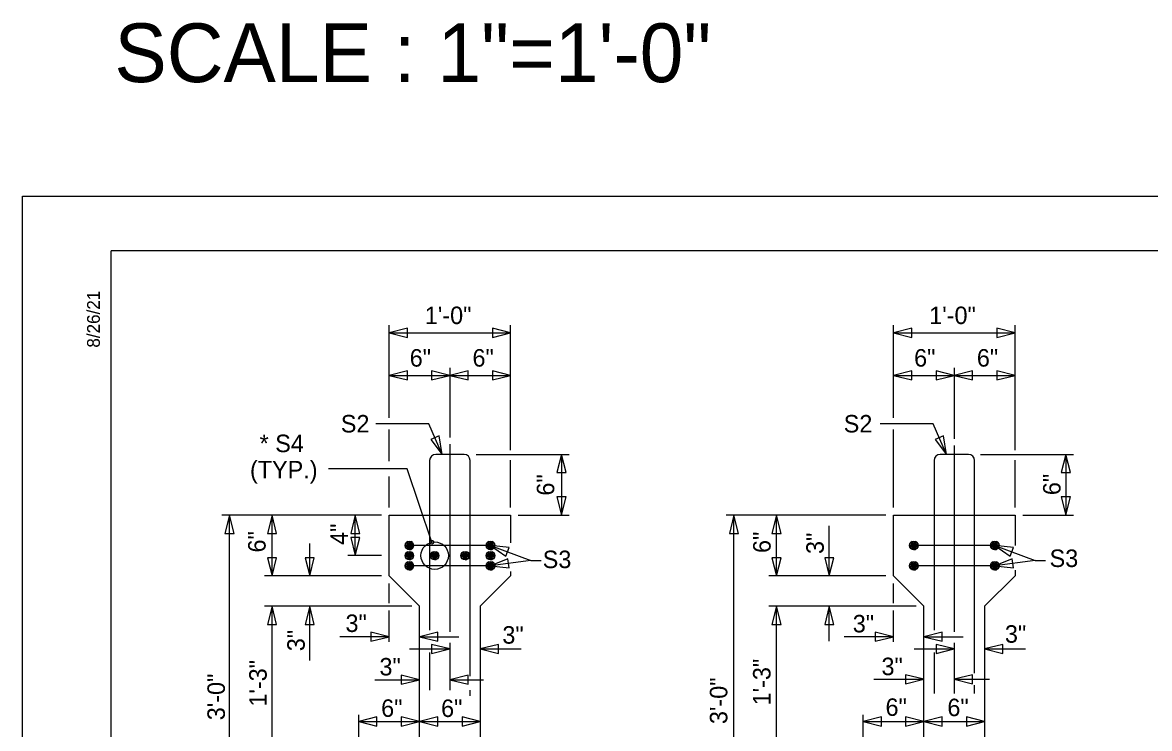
# Model space of a CAD drawing. Extents: x 0 to 34, y -1.9 to 25.4.
# Drawn here: x 0 to 9.27, y 17.58 to 23.39 of the extents above; entities that cross this region are included whole.
import ezdxf

# ---------------------------------------------------------------- set-up
doc = ezdxf.new("R2010")
doc.units = 0
for name, color, linetype in [('Arrowhead Terminators CELL', 7, 'Continuous'), ('P_SMU_Concrete_Girder', 7, 'Continuous'), ('P_SMU_Mis_Center_Lines', 7, 'Continuous'), ('P_SMU_Rebar_S_Bar', 7, 'Continuous'), ('Plot Shape CELL', 7, 'Continuous'), ('Sheet Plan CELL', 7, 'Continuous'), ('SMU_Dimension Lines', 7, 'Continuous'), ('SMU_Text', 7, 'Continuous'), ('User Information Notes', 7, 'Continuous')]:
    doc.layers.add(name, color=color, linetype=linetype)

msp = doc.modelspace()

# ---------------------------------------------------------------- linework, layer by layer
at = {"layer": 'Arrowhead Terminators CELL'}
for points in [[(3.0159, 20.8368), (3.1659, 20.7993), (3.1659, 20.8743)], [(4.0159, 20.8368), (3.8659, 20.8743), (3.8659, 20.7993)], [(7.1657, 20.8368), (7.3157, 20.7993), (7.3157, 20.8743)], [(8.1657, 20.8368), (8.0157, 20.8743), (8.0157, 20.7993)], [(3.0159, 20.4868), (3.1659, 20.4493), (3.1659, 20.5243)], [(3.5159, 20.4868), (3.3659, 20.5243), (3.3659, 20.4493)], [(3.5159, 20.4868), (3.6659, 20.4493), (3.6659, 20.5243)], [(4.0159, 20.4868), (3.8659, 20.5243), (3.8659, 20.4493)], [(7.1657, 20.4868), (7.3157, 20.4493), (7.3157, 20.5243)], [(7.6657, 20.4868), (7.5157, 20.5243), (7.5157, 20.4493)], [(7.6657, 20.4868), (7.8157, 20.4493), (7.8157, 20.5243)], [(8.1657, 20.4868), (8.0157, 20.5243), (8.0157, 20.4493)], [(3.4532, 19.8368), (3.4275, 19.9893), (3.3588, 19.9592)], [(7.603, 19.8368), (7.5773, 19.9893), (7.5086, 19.9592)], [(4.4338, 19.8368), (4.3963, 19.6868), (4.4713, 19.6868)], [(8.5836, 19.8368), (8.5461, 19.6868), (8.6211, 19.6868)], [(4.4338, 19.3368), (4.4713, 19.4868), (4.3963, 19.4868)], [(8.5836, 19.3368), (8.6211, 19.4868), (8.5461, 19.4868)], [(1.7032, 19.3368), (1.6657, 19.1868), (1.7407, 19.1868)], [(2.0532, 19.3368), (2.0157, 19.1868), (2.0907, 19.1868)], [(2.7376, 19.3368), (2.7001, 19.1868), (2.7751, 19.1868)], [(5.853, 19.3368), (5.8155, 19.1868), (5.8905, 19.1868)], [(6.203, 19.3368), (6.1655, 19.1868), (6.2405, 19.1868)], [(2.7376, 19.0035), (2.7751, 19.1535), (2.7001, 19.1535)], [(3.8492, 19.0868), (3.9771, 18.9999), (4.0029, 19.0703)], [(7.999, 19.0868), (8.1269, 18.9999), (8.1527, 19.0703)], [(2.0532, 18.8368), (2.0907, 18.9868), (2.0157, 18.9868)], [(2.3626, 18.8368), (2.4001, 18.9868), (2.3251, 18.9868)], [(3.8492, 18.9201), (4.0029, 18.9029), (3.9929, 18.9772)], [(6.203, 18.8368), (6.2405, 18.9868), (6.1655, 18.9868)], [(6.6374, 18.8368), (6.6749, 18.9868), (6.5999, 18.9868)], [(7.999, 18.9201), (8.1526, 18.9029), (8.1427, 18.9772)], [(2.0532, 18.5868), (2.0157, 18.4368), (2.0907, 18.4368)], [(2.3626, 18.5868), (2.3251, 18.4368), (2.4001, 18.4368)], [(6.203, 18.5868), (6.1655, 18.4368), (6.2405, 18.4368)], [(6.6374, 18.5868), (6.5999, 18.4368), (6.6749, 18.4368)], [(3.0159, 18.3369), (2.8659, 18.3744), (2.8659, 18.2994)], [(3.2659, 18.3369), (3.4159, 18.2994), (3.4159, 18.3744)], [(7.1657, 18.3369), (7.0157, 18.3744), (7.0157, 18.2994)], [(7.4157, 18.3369), (7.5657, 18.2994), (7.5657, 18.3744)], [(3.5159, 18.2363), (3.3659, 18.2738), (3.3659, 18.1988)], [(3.7659, 18.2363), (3.9159, 18.1988), (3.9159, 18.2738)], [(7.6657, 18.2363), (7.5157, 18.2738), (7.5157, 18.1988)], [(7.9157, 18.2363), (8.0657, 18.1988), (8.0657, 18.2738)], [(3.2659, 17.9829), (3.1159, 18.0204), (3.1159, 17.9454)], [(3.5159, 17.9829), (3.6659, 17.9454), (3.6659, 18.0204)], [(7.4157, 17.9864), (7.2657, 18.0239), (7.2657, 17.9489)], [(7.6657, 17.9864), (7.8157, 17.9489), (7.8157, 18.0239)], [(2.7659, 17.6387), (2.9159, 17.6012), (2.9159, 17.6762)], [(3.2659, 17.6387), (3.1159, 17.6762), (3.1159, 17.6012)], [(3.2659, 17.6387), (3.4159, 17.6012), (3.4159, 17.6762)], [(3.7659, 17.6387), (3.6159, 17.6762), (3.6159, 17.6012)], [(6.9157, 17.6387), (7.0657, 17.6012), (7.0657, 17.6762)], [(7.4157, 17.6387), (7.2657, 17.6762), (7.2657, 17.6012)], [(7.4157, 17.6387), (7.5657, 17.6012), (7.5657, 17.6762)], [(7.9157, 17.6387), (7.7657, 17.6762), (7.7657, 17.6012)], [(7.9157, 17.6387), (7.7657, 17.6762), (7.7657, 17.6012)]]:
    msp.add_lwpolyline(points, close=True, dxfattribs=at)
msp.add_circle((3.3671, 19.1137), 0.0154, dxfattribs=at)
at = {"layer": 'P_SMU_Concrete_Girder'}
for points in [[(4.0159, 18.8724), (4.0159, 18.8368), (3.7659, 18.5868), (3.7659, 17.3368), (4.2659, 16.8368), (4.2659, 16.3993), (2.7659, 16.3993), (2.7659, 16.8368), (3.2659, 17.3368), (3.2659, 18.5868), (3.0159, 18.8368), (3.0159, 19.3368), (3.5159, 19.3368)], [(3.5159, 19.3368), (4.0159, 19.3368), (4.0159, 19.1086)], [(8.1657, 18.8836), (8.1657, 18.8368), (7.9157, 18.5868), (7.9157, 17.3368), (8.4157, 16.8368), (8.4157, 16.3993), (6.9157, 16.3993), (6.9157, 16.8368), (7.4157, 17.3368), (7.4157, 18.5868), (7.1657, 18.8368), (7.1657, 19.3368), (7.6657, 19.3368)], [(7.6657, 19.3368), (8.1657, 19.3368), (8.1657, 19.0868)]]:
    msp.add_lwpolyline(points, dxfattribs=at)
at = {"layer": 'P_SMU_Mis_Center_Lines'}
for p, q in [((3.5159, 19.9212), (3.5159, 18.3756)), ((7.6657, 19.9103), (7.6657, 18.3756)), ((3.5159, 18.2851), (3.5159, 17.8954)), ((7.6657, 18.2851), (7.6657, 17.8685))]:
    msp.add_line(p, q, dxfattribs=at)
at = {"layer": 'P_SMU_Rebar_S_Bar'}
for p, q in [((3.3494, 19.7868), (3.3494, 18.3892)), ((3.6326, 19.8368), (3.3994, 19.8368)), ((3.6826, 18.011), (3.6826, 19.7868)), ((7.4991, 19.7868), (7.4991, 18.3892)), ((7.7824, 19.8368), (7.5491, 19.8368)), ((7.8324, 18.0364), (7.8324, 19.7868)), ((3.8492, 19.0868), (3.1826, 19.0868)), ((7.999, 19.0868), (7.3324, 19.0868)), ((3.8492, 18.9201), (3.1826, 18.9201)), ((7.999, 18.9201), (7.3324, 18.9201)), ((3.3494, 18.2073), (3.3494, 17.8954)), ((7.4991, 18.2073), (7.4991, 17.8685)), ((3.6826, 17.8508), (3.6826, 17.8954)), ((7.8324, 17.8685), (7.8324, 17.9371))]:
    msp.add_line(p, q, dxfattribs=at)
for points in [[(3.1826, 19.122), (3.1961, 19.1194), (3.2075, 19.1118), (3.2152, 19.1003), (3.2179, 19.0868), (3.2152, 19.0734), (3.2075, 19.0619), (3.1961, 19.0543), (3.1826, 19.0516), (3.1692, 19.0543), (3.1578, 19.0619), (3.1501, 19.0733), (3.1474, 19.0868), (3.1501, 19.1003), (3.1577, 19.1117), (3.1691, 19.1194), (3.1826, 19.122), (3.1826, 19.0868), (3.1826, 19.0516), (3.1961, 19.0543), (3.1826, 19.0868), (3.2075, 19.0619), (3.2152, 19.0734), (3.1826, 19.0868), (3.2179, 19.0868), (3.2152, 19.1003), (3.1826, 19.0868), (3.2075, 19.1118), (3.1961, 19.1194), (3.1826, 19.0868), (3.1691, 19.1194), (3.1577, 19.1117), (3.1826, 19.0868), (3.1501, 19.1003), (3.1474, 19.0868), (3.1826, 19.0868), (3.1501, 19.0733), (3.1578, 19.0619), (3.1826, 19.0868), (3.1692, 19.0543)], [(3.8492, 19.122), (3.8626, 19.1194), (3.8741, 19.1118), (3.8818, 19.1003), (3.8844, 19.0868), (3.8818, 19.0734), (3.8741, 19.0619), (3.8627, 19.0543), (3.8492, 19.0516), (3.8358, 19.0543), (3.8243, 19.0619), (3.8167, 19.0733), (3.8139, 19.0868), (3.8167, 19.1003), (3.8243, 19.1117), (3.8357, 19.1194), (3.8492, 19.122), (3.8492, 19.0868), (3.8492, 19.0516), (3.8627, 19.0543), (3.8492, 19.0868), (3.8741, 19.0619), (3.8818, 19.0734), (3.8492, 19.0868), (3.8844, 19.0868), (3.8818, 19.1003), (3.8492, 19.0868), (3.8741, 19.1118), (3.8626, 19.1194), (3.8492, 19.0868), (3.8357, 19.1194), (3.8243, 19.1117), (3.8492, 19.0868), (3.8167, 19.1003), (3.8139, 19.0868), (3.8492, 19.0868), (3.8167, 19.0733), (3.8243, 19.0619), (3.8492, 19.0868), (3.8358, 19.0543)], [(7.3324, 19.122), (7.3459, 19.1194), (7.3573, 19.1118), (7.365, 19.1003), (7.3676, 19.0868), (7.365, 19.0734), (7.3573, 19.0619), (7.3459, 19.0543), (7.3324, 19.0516), (7.319, 19.0543), (7.3075, 19.0619), (7.2999, 19.0733), (7.2972, 19.0868), (7.2999, 19.1003), (7.3075, 19.1117), (7.3189, 19.1194), (7.3324, 19.122), (7.3324, 19.0868), (7.3324, 19.0516), (7.3459, 19.0543), (7.3324, 19.0868), (7.3573, 19.0619), (7.365, 19.0734), (7.3324, 19.0868), (7.3676, 19.0868), (7.365, 19.1003), (7.3324, 19.0868), (7.3573, 19.1118), (7.3459, 19.1194), (7.3324, 19.0868), (7.3189, 19.1194), (7.3075, 19.1117), (7.3324, 19.0868), (7.2999, 19.1003), (7.2972, 19.0868), (7.3324, 19.0868), (7.2999, 19.0733), (7.3075, 19.0619), (7.3324, 19.0868), (7.319, 19.0543)], [(7.999, 19.122), (8.0124, 19.1194), (8.0239, 19.1118), (8.0315, 19.1003), (8.0342, 19.0868), (8.0315, 19.0734), (8.0239, 19.0619), (8.0125, 19.0543), (7.999, 19.0516), (7.9855, 19.0543), (7.9741, 19.0619), (7.9664, 19.0733), (7.9637, 19.0868), (7.9664, 19.1003), (7.974, 19.1117), (7.9854, 19.1194), (7.999, 19.122), (7.999, 19.0868), (7.999, 19.0516), (8.0125, 19.0543), (7.999, 19.0868), (8.0239, 19.0619), (8.0315, 19.0734), (7.999, 19.0868), (8.0342, 19.0868), (8.0315, 19.1003), (7.999, 19.0868), (8.0239, 19.1118), (8.0124, 19.1194), (7.999, 19.0868), (7.9854, 19.1194), (7.974, 19.1117), (7.999, 19.0868), (7.9664, 19.1003), (7.9637, 19.0868), (7.999, 19.0868), (7.9664, 19.0733), (7.9741, 19.0619), (7.999, 19.0868), (7.9855, 19.0543)], [(3.1825, 19.0387), (3.196, 19.036), (3.2074, 19.0284), (3.2151, 19.017), (3.2178, 19.0035), (3.2151, 18.99), (3.2074, 18.9786), (3.196, 18.971), (3.1825, 18.9683), (3.1691, 18.971), (3.1577, 18.9786), (3.15, 18.99), (3.1473, 19.0035), (3.15, 19.017), (3.1576, 19.0284), (3.169, 19.036), (3.1825, 19.0387), (3.1825, 19.0035), (3.1825, 18.9683), (3.196, 18.971), (3.1825, 19.0035), (3.2074, 18.9786), (3.2151, 18.99), (3.1825, 19.0035), (3.2178, 19.0035), (3.2151, 19.017), (3.1825, 19.0035), (3.2074, 19.0284), (3.196, 19.036), (3.1825, 19.0035), (3.169, 19.036), (3.1576, 19.0284), (3.1825, 19.0035), (3.15, 19.017), (3.1473, 19.0035), (3.1825, 19.0035), (3.15, 18.99), (3.1577, 18.9786), (3.1825, 19.0035), (3.1691, 18.971)], [(3.3909, 19.0387), (3.4043, 19.036), (3.4158, 19.0284), (3.4234, 19.017), (3.4261, 19.0035), (3.4234, 18.99), (3.4158, 18.9786), (3.4044, 18.971), (3.3909, 18.9683), (3.3774, 18.971), (3.366, 18.9786), (3.3583, 18.99), (3.3556, 19.0035), (3.3583, 19.017), (3.3659, 19.0284), (3.3773, 19.036), (3.3909, 19.0387), (3.3909, 19.0035), (3.3909, 18.9683), (3.4044, 18.971), (3.3909, 19.0035), (3.4158, 18.9786), (3.4234, 18.99), (3.3909, 19.0035), (3.4261, 19.0035), (3.4234, 19.017), (3.3909, 19.0035), (3.4158, 19.0284), (3.4043, 19.036), (3.3909, 19.0035), (3.3773, 19.036), (3.3659, 19.0284), (3.3909, 19.0035), (3.3583, 19.017), (3.3556, 19.0035), (3.3909, 19.0035), (3.3583, 18.99), (3.366, 18.9786), (3.3909, 19.0035), (3.3774, 18.971)], [(3.6409, 19.0387), (3.6543, 19.036), (3.6658, 19.0284), (3.6734, 19.017), (3.6761, 19.0035), (3.6734, 18.99), (3.6658, 18.9786), (3.6544, 18.971), (3.6409, 18.9683), (3.6274, 18.971), (3.616, 18.9786), (3.6083, 18.99), (3.6056, 19.0035), (3.6083, 19.017), (3.6159, 19.0284), (3.6273, 19.036), (3.6409, 19.0387), (3.6409, 19.0035), (3.6409, 18.9683), (3.6544, 18.971), (3.6409, 19.0035), (3.6658, 18.9786), (3.6734, 18.99), (3.6409, 19.0035), (3.6761, 19.0035), (3.6734, 19.017), (3.6409, 19.0035), (3.6658, 19.0284), (3.6543, 19.036), (3.6409, 19.0035), (3.6273, 19.036), (3.6159, 19.0284), (3.6409, 19.0035), (3.6083, 19.017), (3.6056, 19.0035), (3.6409, 19.0035), (3.6083, 18.99), (3.616, 18.9786), (3.6409, 19.0035), (3.6274, 18.971)], [(3.8492, 19.0387), (3.8627, 19.036), (3.8741, 19.0284), (3.8818, 19.017), (3.8844, 19.0035), (3.8818, 18.99), (3.8741, 18.9786), (3.8627, 18.971), (3.8492, 18.9683), (3.8358, 18.971), (3.8243, 18.9786), (3.8167, 18.99), (3.814, 19.0035), (3.8167, 19.017), (3.8243, 19.0284), (3.8357, 19.036), (3.8492, 19.0387), (3.8492, 19.0035), (3.8492, 18.9683), (3.8627, 18.971), (3.8492, 19.0035), (3.8741, 18.9786), (3.8818, 18.99), (3.8492, 19.0035), (3.8844, 19.0035), (3.8818, 19.017), (3.8492, 19.0035), (3.8741, 19.0284), (3.8627, 19.036), (3.8492, 19.0035), (3.8357, 19.036), (3.8243, 19.0284), (3.8492, 19.0035), (3.8167, 19.017), (3.814, 19.0035), (3.8492, 19.0035), (3.8167, 18.99), (3.8243, 18.9786), (3.8492, 19.0035), (3.8358, 18.971)], [(3.1826, 18.9553), (3.1961, 18.9526), (3.2075, 18.945), (3.2152, 18.9336), (3.2179, 18.9201), (3.2152, 18.9066), (3.2075, 18.8952), (3.1961, 18.8876), (3.1826, 18.8849), (3.1692, 18.8876), (3.1578, 18.8952), (3.1501, 18.9066), (3.1474, 18.9201), (3.1501, 18.9336), (3.1577, 18.945), (3.1691, 18.9526), (3.1826, 18.9553), (3.1826, 18.9201), (3.1826, 18.8849), (3.1961, 18.8876), (3.1826, 18.9201), (3.2075, 18.8952), (3.2152, 18.9066), (3.1826, 18.9201), (3.2179, 18.9201), (3.2152, 18.9336), (3.1826, 18.9201), (3.2075, 18.945), (3.1961, 18.9526), (3.1826, 18.9201), (3.1691, 18.9526), (3.1577, 18.945), (3.1826, 18.9201), (3.1501, 18.9336), (3.1474, 18.9201), (3.1826, 18.9201), (3.1501, 18.9066), (3.1578, 18.8952), (3.1826, 18.9201), (3.1692, 18.8876)], [(3.8492, 18.9553), (3.8626, 18.9526), (3.8741, 18.945), (3.8818, 18.9336), (3.8844, 18.9201), (3.8818, 18.9066), (3.8741, 18.8952), (3.8627, 18.8876), (3.8492, 18.8849), (3.8358, 18.8876), (3.8243, 18.8952), (3.8167, 18.9066), (3.8139, 18.9201), (3.8167, 18.9336), (3.8243, 18.945), (3.8357, 18.9526), (3.8492, 18.9553), (3.8492, 18.9201), (3.8492, 18.8849), (3.8627, 18.8876), (3.8492, 18.9201), (3.8741, 18.8952), (3.8818, 18.9066), (3.8492, 18.9201), (3.8844, 18.9201), (3.8818, 18.9336), (3.8492, 18.9201), (3.8741, 18.945), (3.8626, 18.9526), (3.8492, 18.9201), (3.8357, 18.9526), (3.8243, 18.945), (3.8492, 18.9201), (3.8167, 18.9336), (3.8139, 18.9201), (3.8492, 18.9201), (3.8167, 18.9066), (3.8243, 18.8952), (3.8492, 18.9201), (3.8358, 18.8876)], [(7.3324, 18.9553), (7.3459, 18.9526), (7.3573, 18.945), (7.365, 18.9336), (7.3676, 18.9201), (7.365, 18.9066), (7.3573, 18.8952), (7.3459, 18.8876), (7.3324, 18.8849), (7.319, 18.8876), (7.3075, 18.8952), (7.2999, 18.9066), (7.2972, 18.9201), (7.2999, 18.9336), (7.3075, 18.945), (7.3189, 18.9526), (7.3324, 18.9553), (7.3324, 18.9201), (7.3324, 18.8849), (7.3459, 18.8876), (7.3324, 18.9201), (7.3573, 18.8952), (7.365, 18.9066), (7.3324, 18.9201), (7.3676, 18.9201), (7.365, 18.9336), (7.3324, 18.9201), (7.3573, 18.945), (7.3459, 18.9526), (7.3324, 18.9201), (7.3189, 18.9526), (7.3075, 18.945), (7.3324, 18.9201), (7.2999, 18.9336), (7.2972, 18.9201), (7.3324, 18.9201), (7.2999, 18.9066), (7.3075, 18.8952), (7.3324, 18.9201), (7.319, 18.8876)], [(7.999, 18.9553), (8.0124, 18.9526), (8.0239, 18.945), (8.0315, 18.9336), (8.0342, 18.9201), (8.0315, 18.9066), (8.0239, 18.8952), (8.0125, 18.8876), (7.999, 18.8849), (7.9855, 18.8876), (7.9741, 18.8952), (7.9664, 18.9066), (7.9637, 18.9201), (7.9664, 18.9336), (7.974, 18.945), (7.9854, 18.9526), (7.999, 18.9553), (7.999, 18.9201), (7.999, 18.8849), (8.0125, 18.8876), (7.999, 18.9201), (8.0239, 18.8952), (8.0315, 18.9066), (7.999, 18.9201), (8.0342, 18.9201), (8.0315, 18.9336), (7.999, 18.9201), (8.0239, 18.945), (8.0124, 18.9526), (7.999, 18.9201), (7.9854, 18.9526), (7.974, 18.945), (7.999, 18.9201), (7.9664, 18.9336), (7.9637, 18.9201), (7.999, 18.9201), (7.9664, 18.9066), (7.9741, 18.8952), (7.999, 18.9201), (7.9855, 18.8876)]]:
    msp.add_lwpolyline(points, dxfattribs=at)
for centre, start, end in [((3.3994, 19.7868), 90, 180), ((3.6326, 19.7868), 0, 90), ((7.5491, 19.7868), 90, 180), ((7.7824, 19.7868), 0, 90)]:
    msp.add_arc(centre, 0.05, start, end, dxfattribs=at)
at = {"layer": 'Plot Shape CELL'}
msp.add_lwpolyline([(0, 21.9618), (33.9996, 21.9618), (33.9996, -0.0378), (0, -0.0378)], close=True, dxfattribs=at)
at = {"layer": 'Sheet Plan CELL'}
for p in [(0.729, 0.4122), (33.7295, 21.5118)]:
    msp.add_line(p, (0.7295, 21.5118), dxfattribs=at)
at = {"layer": 'SMU_Dimension Lines'}
for p, q in [((3.0159, 20.1363), (3.0159, 20.8998)), ((4.0159, 19.8725), (4.0159, 20.8998)), ((7.1657, 20.1363), (7.1657, 20.8998)), ((8.1657, 19.8725), (8.1657, 20.8998)), ((3.0159, 20.8368), (4.0159, 20.8368)), ((7.1657, 20.8368), (8.1657, 20.8368)), ((3.5159, 20.5498), (3.5159, 19.9751)), ((7.6657, 20.5498), (7.6657, 19.9641)), ((3.0159, 20.4868), (3.5159, 20.4868)), ((3.5159, 20.4868), (4.0159, 20.4868)), ((7.1657, 20.4868), (7.6657, 20.4868)), ((7.6657, 20.4868), (8.1657, 20.4868)), ((3.0159, 19.781), (3.0159, 20.0419)), ((7.1657, 19.3998), (7.1657, 20.0419)), ((3.7326, 19.8368), (4.4968, 19.8368)), ((4.0159, 19.3998), (4.0159, 19.7898)), ((4.4338, 19.8368), (4.4338, 19.3368)), ((7.8824, 19.8368), (8.6466, 19.8368)), ((8.1657, 19.3998), (8.1657, 19.7898)), ((8.5836, 19.8368), (8.5836, 19.3368)), ((3.0159, 19.3998), (3.0159, 19.656)), ((2.9529, 19.3368), (1.6402, 19.3368)), ((1.7032, 16.3368), (1.7032, 19.3368)), ((2.0532, 18.8368), (2.0532, 19.3368)), ((2.7376, 19.0035), (2.7376, 19.3368)), ((4.0789, 19.3368), (4.4968, 19.3368)), ((7.1027, 19.3368), (5.79, 19.3368)), ((5.853, 16.3368), (5.853, 19.3368)), ((6.203, 18.8368), (6.203, 19.3368)), ((8.2287, 19.3368), (8.6466, 19.3368)), ((6.6374, 18.8368), (6.6374, 19.2479)), ((2.3626, 18.8368), (2.3626, 19.1041)), ((2.9529, 19.0035), (2.6751, 19.0035)), ((4.1819, 18.9647), (3.8492, 18.9201)), ((8.3317, 18.9647), (7.999, 18.9201)), ((2.9529, 18.8368), (1.9902, 18.8368)), ((7.1027, 18.8368), (6.14, 18.8368)), ((3.0159, 18.6131), (3.0159, 18.7738)), ((7.1657, 18.6131), (7.1657, 18.7738)), ((3.2029, 18.5868), (1.9902, 18.5868)), ((2.0532, 17.3368), (2.0532, 18.5868)), ((2.3626, 18.1403), (2.3626, 18.5868)), ((3.0159, 18.2957), (3.0159, 18.5512)), ((7.3527, 18.5868), (6.14, 18.5868)), ((6.203, 17.3368), (6.203, 18.5868)), ((6.6374, 18.2998), (6.6374, 18.5868)), ((7.1657, 18.2957), (7.1657, 18.5512)), ((3.0159, 18.3369), (2.6113, 18.3369)), ((3.2659, 18.3369), (3.5893, 18.3369)), ((7.1657, 18.3369), (6.7611, 18.3369)), ((7.4157, 18.3369), (7.739, 18.3369)), ((3.1848, 18.2363), (3.5159, 18.2363)), ((3.7659, 18.2363), (4.1028, 18.2363)), ((7.3346, 18.2363), (7.6657, 18.2363)), ((7.9157, 18.2363), (8.2526, 18.2363)), ((2.8974, 17.9829), (3.2659, 17.9829)), ((3.5159, 17.9829), (3.7927, 17.9829)), ((7.0038, 17.9864), (7.4157, 17.9864)), ((7.6657, 17.9864), (7.9544, 17.9864)), ((2.7659, 17.3723), (2.7659, 17.6926)), ((2.7659, 17.6387), (3.2659, 17.6387)), ((3.2659, 17.6387), (3.7659, 17.6387)), ((6.9157, 17.3723), (6.9157, 17.6926)), ((6.9157, 17.6387), (7.4157, 17.6387)), ((7.4157, 17.6387), (7.9157, 17.6387))]:
    msp.add_line(p, q, dxfattribs=at)
for points in [[(3.4532, 19.8368), (3.343, 20.0891), (2.9058, 20.0891)], [(7.603, 19.8368), (7.4927, 20.0891), (7.0556, 20.0891)], [(3.3671, 19.1137), (3.1633, 19.7185), (2.5162, 19.7185)], [(3.8492, 19.0868), (4.1819, 18.9647), (4.2671, 18.9647)], [(7.999, 19.0868), (8.3317, 18.9647), (8.4168, 18.9647)]]:
    msp.add_lwpolyline(points, dxfattribs=at)
msp.add_circle((3.391, 19.0035), 0.1128, dxfattribs=at)

# ---------------------------------------------------------------- texts
msp.add_text('SCALE : 1"=1\'-0"', height=0.483276, dxfattribs=at).set_placement((0.7557, 22.8994))
at = {"layer": 'SMU_Text'}
for s, p in [('1\'-0"', (3.31, 20.9088)), ('1\'-0"', (7.4597, 20.9088)), ('6"', (3.1853, 20.5588)), ('6"', (3.7018, 20.5588)), ('6"', (7.3351, 20.5588)), ('6"', (7.8516, 20.5588)), ('S2', (2.6186, 20.0171)), ('S2', (6.7563, 20.0171)), ('* S4', (1.9504, 19.8552)), ('(TYP.)', (1.8711, 19.6392)), ('S3', (4.2798, 18.901)), ('S3', (8.4499, 18.91)), ('3"', (2.6571, 18.3755)), ('3"', (6.8306, 18.3721)), ('3"', (3.9478, 18.2793)), ('3"', (8.0824, 18.287)), ('3"', (2.9365, 18.0177)), ('3"', (7.0667, 18.0203)), ('6"', (2.9505, 17.6771)), ('6"', (3.4434, 17.676)), ('6"', (7.1003, 17.6851)), ('6"', (7.609, 17.6829))]:
    msp.add_text(s, height=0.144, dxfattribs=at).set_placement(p)
for s, p in [('6"', (4.3748, 19.4974)), ('6"', (8.5403, 19.5014)), ('6"', (2.0001, 19.0296)), ('4"', (2.6766, 19.0917)), ('6"', (6.1549, 19.0253)), ('3"', (6.5922, 19.0171)), ('3"', (2.3219, 18.2174)), ('1\'-3"', (2.0089, 17.7616)), ('1\'-3"', (6.1539, 17.7716)), ('3\'-0"', (1.6648, 17.6493)), ('3\'-0"', (5.7988, 17.6177))]:
    msp.add_text(s, height=0.144, rotation=90, dxfattribs=at).set_placement(p)
at = {"layer": 'User Information Notes'}
msp.add_text('8/26/21', height=0.105, rotation=90, dxfattribs=at).set_placement((0.636, 20.7149))

doc.saveas('drawing.dxf')
